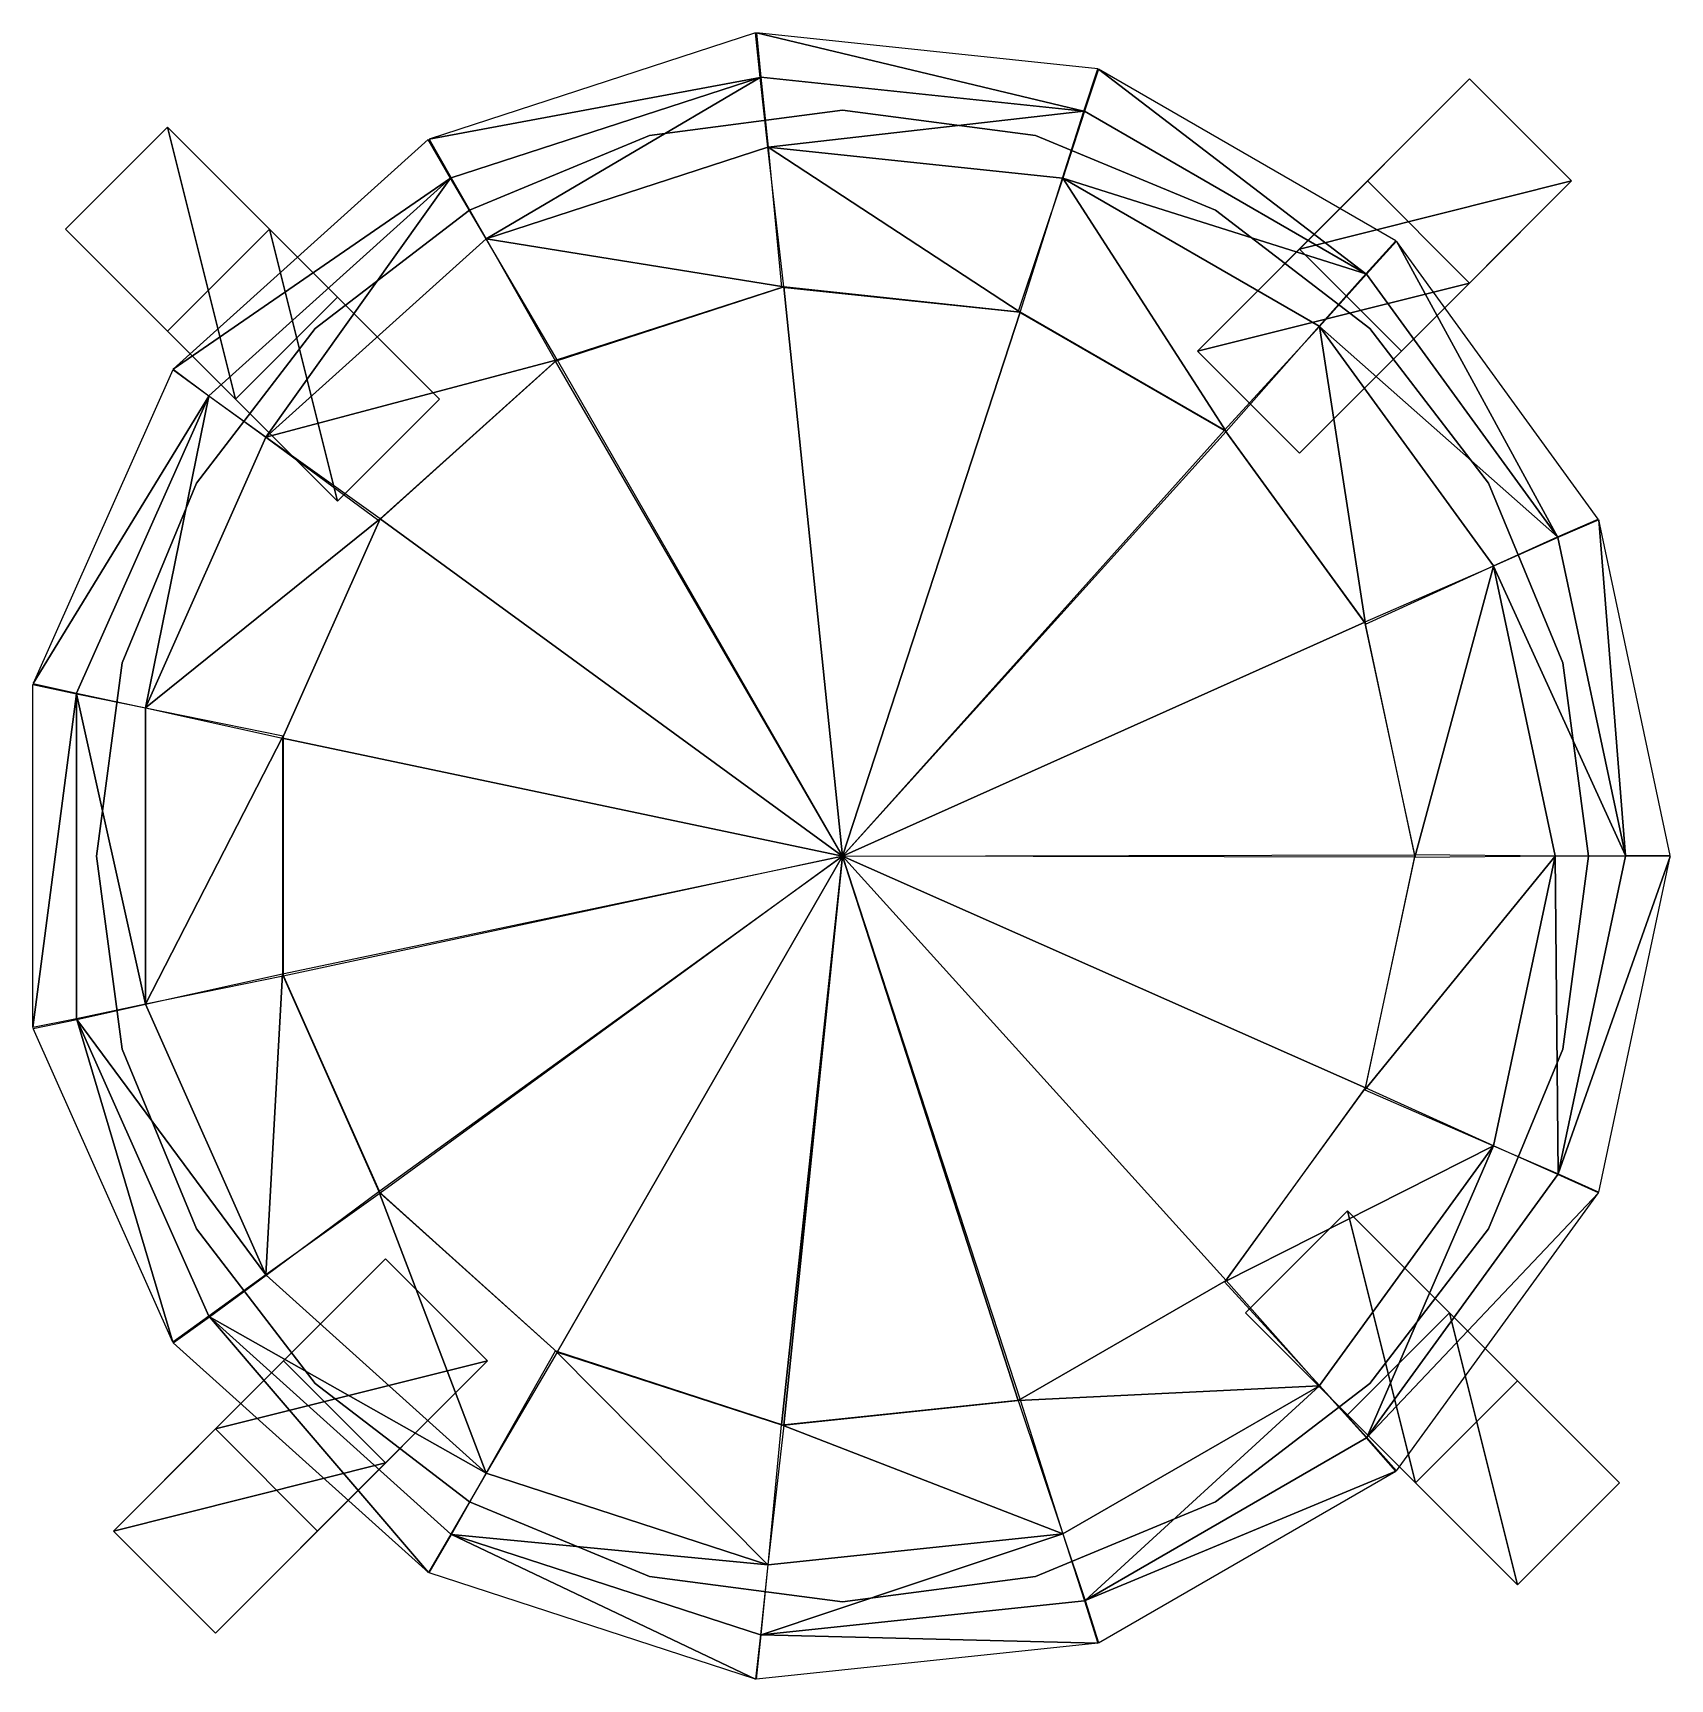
# Model space of a CAD drawing. Extents: x -0.214 to 0.219, y -0.217 to 0.217.
import ezdxf

# ---------------------------------------------------------------- set-up
doc = ezdxf.new("R2010")
doc.units = 0
doc.header["$LTSCALE"] = 2
doc.layers.get('0').update_dxf_attribs({"linetype": 'CONTINUOUS'})

msp = doc.modelspace()

# ---------------------------------------------------------------- meshes
at = {"color": 0, "linetype": 'BYBLOCK'}
mesh = msp.add_polyface(dxfattribs=at)
corners = [(-0.17687, 0.12836, 0.45469), (-0.21374, 0.04555, 0.45469), (-0.16736, 0.1214, 0.47735), (-0.20226, 0.04301, 0.47735), (-0.18409, 0.03915, 0.496), (-0.15228, 0.11058, 0.496), (-0.12208, 0.08904, 0.504), (-0.14785, 0.03114, 0.504), (-0.10937, 0.1892, 0.45469), (-0.17673, 0.12854, 0.45469), (-0.10352, 0.17897, 0.47735), (-0.16729, 0.12156, 0.47735), (-0.15225, 0.11064, 0.496), (-0.09414, 0.16296, 0.496), (-0.07531, 0.13099, 0.504), (-0.1224, 0.08859, 0.504), (-0.02296, 0.21733, 0.45469), (-0.10917, 0.18931, 0.45469), (-0.02177, 0.20561, 0.47735), (-0.10338, 0.17909, 0.47735), (-0.09409, 0.163, 0.496), (-0.01971, 0.18716, 0.496), (-0.01552, 0.1503, 0.504), (-0.07579, 0.13071, 0.504), (0.06742, 0.20787, 0.45469), (-0.02273, 0.21735, 0.45469), (0.06374, 0.19669, 0.47735), (-0.0216, 0.20566, 0.47735), (-0.01966, 0.18717, 0.496), (0.05811, 0.179, 0.496), (0.04695, 0.14361, 0.504), (-0.01607, 0.15024, 0.504), (0.14614, 0.16248, 0.45469), (0.06764, 0.20781, 0.45469), (0.13823, 0.15376, 0.47735), (0.06392, 0.19666, 0.47735), (0.05817, 0.17899, 0.496), (0.1259, 0.13989, 0.496), (0.10131, 0.1121, 0.504), (0.04643, 0.14379, 0.504), (0.19959, 0.08899, 0.45469), (0.14631, 0.16233, 0.45469), (0.18881, 0.08424, 0.47735), (0.13838, 0.15366, 0.47735), (0.12594, 0.13985, 0.496), (0.17191, 0.07659, 0.496), (0.13815, 0.0612, 0.504), (0.1009, 0.11247, 0.504), (0.21853, 0.00012, 0.45469), (0.19969, 0.08878, 0.45469), (0.20676, 0.00016, 0.47735), (0.18892, 0.08409, 0.47735), (0.17194, 0.07653, 0.496), (0.1882, 0.00004, 0.496), (0.1511, -0.00028, 0.504), (0.13792, 0.06171, 0.504), (0.19969, -0.08878, 0.45469), (0.21854, -0.00011, 0.45469), (0.18895, -0.08395, 0.47735), (0.20679, -0.00002, 0.47735), (0.1882, -0.00002, 0.496), (0.17194, -0.07651, 0.496), (0.13792, -0.06171, 0.504), (0.1511, 0.00028, 0.504), (0.14632, -0.16232, 0.45469), (0.1996, -0.08899, 0.45469), (0.13847, -0.15354, 0.47735), (0.1889, -0.08412, 0.47735), (0.17192, -0.07656, 0.496), (0.12596, -0.13983, 0.496), (0.1009, -0.11247, 0.504), (0.13815, -0.0612, 0.504), (0.06764, -0.2078, 0.45469), (0.14615, -0.16248, 0.45469), (0.06405, -0.19659, 0.47735), (0.13836, -0.15368, 0.47735), (0.12592, -0.13987, 0.496), (0.0582, -0.17897, 0.496), (0.04643, -0.14379, 0.504), (0.10131, -0.1121, 0.504), (0.06742, -0.20787, 0.45469), (-0.02273, -0.21735, 0.45469), (-0.02145, -0.20564, 0.47735), (0.06389, -0.19667, 0.47735), (0.05814, -0.179, 0.496), (-0.01963, -0.18717, 0.496), (-0.01607, -0.15024, 0.504), (0.04695, -0.14361, 0.504), (-0.02295, -0.21733, 0.45469), (-0.10917, -0.18931, 0.45469), (-0.10324, -0.17914, 0.47735), (-0.02163, -0.20565, 0.47735), (-0.01969, -0.18717, 0.496), (-0.09406, -0.163, 0.496), (-0.07579, -0.13071, 0.504), (-0.01552, -0.1503, 0.504), (-0.10936, -0.1892, 0.45469), (-0.17673, -0.12855, 0.45469), (-0.16717, -0.12166, 0.47735), (-0.10341, -0.17908, 0.47735), (-0.09412, -0.16298, 0.496), (-0.15223, -0.11065, 0.496), (-0.1224, -0.08859, 0.504), (-0.07531, -0.13099, 0.504), (-0.17686, -0.12836, 0.45469), (-0.21373, -0.04555, 0.45469), (-0.2022, -0.04315, 0.47735), (-0.1673, -0.12153, 0.47735), (-0.15227, -0.11061, 0.496), (-0.18408, -0.03917, 0.496), (-0.14785, -0.03114, 0.504), (-0.12208, -0.08904, 0.504), (-0.18409, -0.03911, 0.496), (-0.18409, 0.03909, 0.496), (-0.14774, 0.03169, 0.504), (-0.14774, -0.03169, 0.504), (-0.20227, -0.04298, 0.47735), (-0.20227, 0.04283, 0.47735), (-0.21378, -0.04533, 0.45469), (-0.21378, 0.04532, 0.45469), (0, 0, 0.508)]
mesh.append_faces([[corners[k] for k in face] for face in [(14, 22, 23), (22, 30, 31), (30, 47, 39)]], dxfattribs={"vtx0": -1, "color": 0})
mesh.append_faces([[corners[k] for k in face] for face in [(78, 120, 87)]], dxfattribs={"vtx0": -1, "vtx1": -1, "color": 0})
mesh.append_faces([[corners[k] for k in face] for face in [(120, 22, 14), (120, 30, 22), (120, 47, 30)]], dxfattribs={"vtx0": -1, "vtx1": -1, "vtx2": -1, "color": 0})
mesh.append_faces([[corners[k] for k in face] for face in [(120, 86, 95), (120, 38, 47)]], dxfattribs={"vtx0": -1, "vtx2": -1, "color": 0})
mesh.append_faces([[corners[k] for k in face] for face in [(0, 1, 2), (3, 2, 1), (5, 4, 6), (7, 6, 4), (8, 9, 10), (11, 10, 9), (13, 12, 14), (15, 14, 12), (16, 17, 18), (19, 18, 17), (21, 20, 22), (23, 22, 20), (24, 25, 26), (27, 26, 25), (29, 28, 30), (31, 30, 28), (32, 33, 34), (35, 34, 33), (37, 36, 38), (39, 38, 36), (40, 41, 42), (43, 42, 41), (45, 44, 46), (47, 46, 44), (48, 49, 50), (51, 50, 49), (53, 52, 54), (55, 54, 52), (56, 57, 58), (59, 58, 57), (61, 60, 62), (63, 62, 60), (64, 65, 66), (67, 66, 65), (69, 68, 70), (71, 70, 68), (72, 73, 74), (75, 74, 73), (77, 76, 78), (79, 78, 76), (83, 82, 84), (85, 84, 82), (91, 90, 92), (93, 92, 90), (99, 98, 100), (101, 100, 98), (107, 106, 108), (109, 108, 106), (116, 117, 112), (113, 112, 117)]], dxfattribs={"vtx1": -1, "color": 0})
mesh.append_faces([[corners[k] for k in face] for face in [(71, 54, 120), (79, 71, 120), (78, 79, 120), (95, 78, 120), (103, 86, 120), (111, 103, 120), (115, 102, 120), (7, 110, 120), (6, 7, 120), (23, 6, 120), (55, 38, 120), (63, 55, 120)]], dxfattribs={"vtx1": -1, "vtx2": -1, "color": 0})
mesh.append_faces([[corners[k] for k in face] for face in [(2, 3, 4), (4, 5, 2), (10, 11, 12), (12, 13, 10), (18, 19, 20), (20, 21, 18), (26, 27, 28), (28, 29, 26), (34, 35, 36), (36, 37, 34), (42, 43, 44), (44, 45, 42), (50, 51, 52), (52, 53, 50), (58, 59, 60), (60, 61, 58), (66, 67, 68), (68, 69, 66), (74, 75, 76), (76, 77, 74), (80, 81, 82), (82, 83, 80), (84, 85, 86), (86, 87, 84), (88, 89, 90), (90, 91, 88), (92, 93, 94), (94, 95, 92), (96, 97, 98), (98, 99, 96), (100, 101, 102), (102, 103, 100), (104, 105, 106), (106, 107, 104), (108, 109, 110), (110, 111, 108), (112, 113, 114), (114, 115, 112), (118, 119, 117), (117, 116, 118)]], dxfattribs={"vtx2": -1, "color": 0})
at = {"color": 251, "linetype": 'BYBLOCK'}
mesh = msp.add_polyface(dxfattribs=at)
corners = [(0.19249, 0.17825), (0.14759, 0.13335, 0.4572), (0.16555, 0.15131), (0.12065, 0.10641, 0.4572), (0.12065, 0.16029, 0.4572), (0.16555, 0.20519), (0.13861, 0.17825), (0.09371, 0.13335, 0.4572), (-0.16029, 0.12065, 0.4572), (-0.13335, 0.14759, 0.4572), (-0.17825, 0.19249), (-0.20519, 0.16555), (-0.10641, 0.12065, 0.4572), (-0.13335, 0.09371, 0.4572), (-0.15131, 0.16555), (-0.17825, 0.13861), (-0.12065, -0.16029, 0.4572), (-0.14759, -0.13335, 0.4572), (-0.19249, -0.17825), (-0.16555, -0.20519), (-0.12065, -0.10641, 0.4572), (-0.09371, -0.13335, 0.4572), (-0.16555, -0.15131), (-0.13861, -0.17825), (0.16029, -0.12065, 0.4572), (0.13335, -0.14759, 0.4572), (0.17825, -0.19249), (0.20519, -0.16555), (0.10641, -0.12065, 0.4572), (0.13335, -0.09371, 0.4572), (0.15131, -0.16555), (0.17825, -0.13861)]
mesh.append_faces([[corners[k] for k in face] for face in [(0, 1, 2), (3, 2, 1), (3, 7, 2), (6, 2, 7), (12, 13, 14), (15, 14, 13), (10, 9, 14), (12, 14, 9), (20, 21, 22), (23, 22, 21), (18, 17, 22), (20, 22, 17), (28, 29, 30), (31, 30, 29), (26, 25, 30), (28, 30, 25)]], dxfattribs={"vtx1": -1, "color": 251})
mesh.append_faces([[corners[k] for k in face] for face in [(4, 5, 6), (6, 7, 4), (4, 1, 0), (0, 5, 4), (8, 9, 10), (10, 11, 8), (8, 11, 15), (15, 13, 8), (16, 17, 18), (18, 19, 16), (16, 19, 23), (23, 21, 16), (24, 25, 26), (26, 27, 24), (24, 27, 31), (31, 29, 24)]], dxfattribs={"vtx2": -1, "color": 251})
mesh = msp.add_polyface(dxfattribs=at)
corners = [(0, -0.19697, 0.1397), (0.05098, -0.19026, 0.1397), (0, -0.19697, 0.1651), (0.05098, -0.19026, 0.1651), (0.09848, -0.17058, 0.1397), (0.09848, -0.17058, 0.1651), (0.13928, -0.13928, 0.1397), (0.13928, -0.13928, 0.1651), (0.17058, -0.09848, 0.1397), (0.17058, -0.09848, 0.1651), (0.19026, -0.05098, 0.1397), (0.19026, -0.05098, 0.1651), (0.19697, 0, 0.1397), (0.19697, 0, 0.1651), (0.19026, 0.05098, 0.1397), (0.19026, 0.05098, 0.1651), (0.17058, 0.09848, 0.1397), (0.17058, 0.09848, 0.1651), (0.13928, 0.13928, 0.1397), (0.13928, 0.13928, 0.1651), (0.09848, 0.17058, 0.1397), (0.09848, 0.17058, 0.1651), (0.05098, 0.19026, 0.1397), (0.05098, 0.19026, 0.1651), (0, 0.19697, 0.1397), (0, 0.19697, 0.1651), (-0.05098, 0.19026, 0.1397), (-0.05098, 0.19026, 0.1651), (-0.09848, 0.17058, 0.1397), (-0.09848, 0.17058, 0.1651), (-0.13928, 0.13928, 0.1397), (-0.13928, 0.13928, 0.1651), (-0.17058, 0.09848, 0.1397), (-0.17058, 0.09848, 0.1651), (-0.19026, 0.05098, 0.1397), (-0.19026, 0.05098, 0.1651), (-0.19697, 0, 0.1397), (-0.19697, 0, 0.1651), (-0.19026, -0.05098, 0.1397), (-0.19026, -0.05098, 0.1651), (-0.17058, -0.09848, 0.1397), (-0.17058, -0.09848, 0.1651), (-0.13928, -0.13928, 0.1397), (-0.13928, -0.13928, 0.1651), (-0.09848, -0.17058, 0.1397), (-0.09848, -0.17058, 0.1651), (-0.05098, -0.19026, 0.1397), (-0.05098, -0.19026, 0.1651)]
mesh.append_faces([[corners[k] for k in face] for face in [(0, 1, 2), (1, 4, 3), (4, 6, 5), (6, 8, 7), (8, 10, 9), (10, 12, 11), (12, 14, 13), (14, 16, 15), (16, 18, 17), (18, 20, 19), (20, 22, 21), (22, 24, 23), (24, 26, 25), (26, 28, 27), (28, 30, 29), (30, 32, 31), (32, 34, 33), (34, 36, 35), (36, 38, 37), (38, 40, 39), (40, 42, 41), (42, 44, 43), (44, 46, 45), (46, 0, 47)]], dxfattribs={"vtx1": -1, "color": 251})
mesh.append_faces([[corners[k] for k in face] for face in [(1, 3, 2), (4, 5, 3), (6, 7, 5), (8, 9, 7), (10, 11, 9), (12, 13, 11), (14, 15, 13), (16, 17, 15), (18, 19, 17), (20, 21, 19), (22, 23, 21), (24, 25, 23), (26, 27, 25), (28, 29, 27), (30, 31, 29), (32, 33, 31), (34, 35, 33), (36, 37, 35), (38, 39, 37), (40, 41, 39), (42, 43, 41), (44, 45, 43), (46, 47, 45), (0, 2, 47)]], dxfattribs={"vtx2": -1, "color": 251})

doc.saveas('drawing.dxf')
